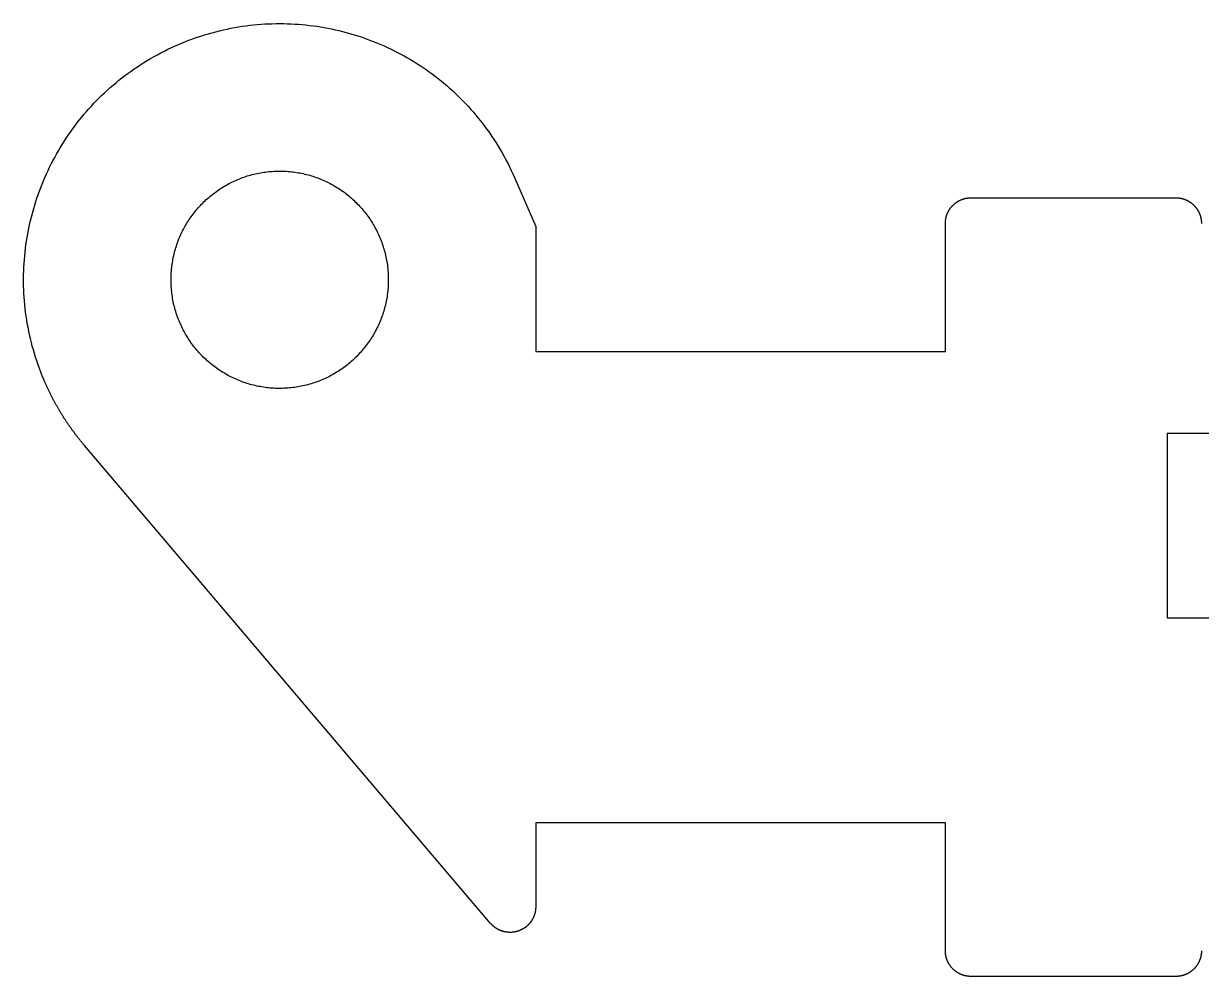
# Model space of a CAD drawing. Extents: x -66 to 66, y -41 to 41.
# Drawn here: x 1 to 24, y -20.95 to -2.35 of the extents above; entities that cross this region are included whole.
import ezdxf

# ---------------------------------------------------------------- set-up
doc = ezdxf.new("R2010")
doc.units = 0
doc.layers.add('LAYER_1', color=7, linetype='CONTINUOUS')

# ---------------------------------------------------------------- blocks, each defined once
blk = doc.blocks.new('BLOCK_87')
at = {"layer": 'LAYER_1', "color": 1}
blk.add_lwpolyline([(44.431, -10.349), (23.329, -10.349)], dxfattribs=at)
blk = doc.blocks.new('BLOCK_88')
at = {"layer": 'LAYER_1', "color": 1}
blk.add_lwpolyline([(23.329, -10.349), (23.329, -13.949)], dxfattribs=at)
blk = doc.blocks.new('BLOCK_89')
at = {"layer": 'LAYER_1', "color": 1}
blk.add_lwpolyline([(23.329, -13.949), (44.431, -13.949)], dxfattribs=at)
blk = doc.blocks.new('BLOCK_186')
at = {"layer": 'LAYER_1', "color": 7}
blk.add_polyline3d([(24, -20.4494, 0), (24, -20.4559, 0), (23.9998, -20.4624, 0), (23.9996, -20.4688, 0), (23.9993, -20.4753, 0), (23.999, -20.4817, 0), (23.9985, -20.4881, 0), (23.998, -20.4945, 0), (23.9974, -20.5009, 0), (23.9967, -20.5072, 0), (23.9959, -20.5135, 0), (23.9951, -20.5198, 0), (23.9941, -20.5261, 0), (23.9931, -20.5323, 0), (23.9921, -20.5386, 0), (23.9909, -20.5447, 0), (23.9897, -20.5509, 0), (23.9884, -20.557, 0), (23.987, -20.5631, 0), (23.9855, -20.5692, 0), (23.984, -20.5753, 0), (23.9824, -20.5813, 0), (23.9807, -20.5873, 0), (23.979, -20.5932, 0), (23.9772, -20.5992, 0), (23.9753, -20.6051, 0), (23.9733, -20.6109, 0), (23.9713, -20.6167, 0), (23.9692, -20.6225, 0), (23.967, -20.6283, 0), (23.9648, -20.634, 0), (23.9625, -20.6397, 0), (23.9601, -20.6454, 0), (23.9577, -20.651, 0), (23.9552, -20.6566, 0), (23.9526, -20.6622, 0), (23.9499, -20.6677, 0), (23.9472, -20.6732, 0), (23.9445, -20.6786, 0), (23.9416, -20.684, 0), (23.9387, -20.6894, 0), (23.9358, -20.6947, 0), (23.9328, -20.7, 0), (23.9297, -20.7052, 0), (23.9265, -20.7104, 0), (23.9233, -20.7156, 0), (23.92, -20.7207, 0), (23.9167, -20.7258, 0), (23.9133, -20.7308, 0), (23.9099, -20.7358, 0), (23.9064, -20.7407, 0), (23.9028, -20.7456, 0), (23.8992, -20.7505, 0), (23.8955, -20.7553, 0), (23.8918, -20.7601, 0), (23.888, -20.7648, 0), (23.8841, -20.7694, 0), (23.8802, -20.7741, 0), (23.8763, -20.7786, 0), (23.8723, -20.7832, 0), (23.8682, -20.7876, 0), (23.8641, -20.7921, 0), (23.8599, -20.7964, 0), (23.8557, -20.8008, 0), (23.8514, -20.805, 0), (23.8471, -20.8093, 0), (23.8427, -20.8134, 0), (23.8383, -20.8176, 0), (23.8338, -20.8216, 0), (23.8293, -20.8256, 0), (23.8247, -20.8296, 0), (23.8201, -20.8335, 0), (23.8154, -20.8373, 0), (23.8107, -20.8411, 0), (23.8059, -20.8449, 0), (23.8011, -20.8486, 0), (23.7963, -20.8522, 0), (23.7914, -20.8557, 0), (23.7864, -20.8592, 0), (23.7814, -20.8627, 0), (23.7764, -20.8661, 0), (23.7713, -20.8694, 0), (23.7662, -20.8727, 0), (23.7611, -20.8759, 0), (23.7559, -20.879, 0), (23.7506, -20.8821, 0), (23.7453, -20.8851, 0), (23.74, -20.8881, 0), (23.7346, -20.891, 0), (23.7292, -20.8938, 0), (23.7238, -20.8966, 0), (23.7183, -20.8993, 0), (23.7128, -20.902, 0), (23.7072, -20.9045, 0), (23.7017, -20.907, 0), (23.696, -20.9095, 0), (23.6904, -20.9118, 0), (23.6847, -20.9142, 0), (23.6789, -20.9164, 0), (23.6732, -20.9186, 0), (23.6674, -20.9207, 0), (23.6616, -20.9227, 0), (23.6557, -20.9247, 0), (23.6498, -20.9265, 0), (23.6439, -20.9284, 0), (23.6379, -20.9301, 0), (23.6319, -20.9318, 0), (23.6259, -20.9334, 0), (23.6199, -20.9349, 0), (23.6138, -20.9364, 0), (23.6077, -20.9377, 0), (23.6015, -20.939, 0), (23.5954, -20.9403, 0), (23.5892, -20.9414, 0), (23.583, -20.9425, 0), (23.5767, -20.9435, 0), (23.5705, -20.9444, 0), (23.5642, -20.9453, 0), (23.5579, -20.9461, 0), (23.5515, -20.9467, 0), (23.5452, -20.9474, 0), (23.5388, -20.9479, 0), (23.5324, -20.9483, 0), (23.5259, -20.9487, 0), (23.5195, -20.949, 0), (23.513, -20.9492, 0), (23.5065, -20.9493, 0), (23.5, -20.9494, 0)], dxfattribs=at)
blk = doc.blocks.new('BLOCK_187')
at = {"layer": 'LAYER_1', "color": 7}
blk.add_lwpolyline([(23.5, -20.949), (19.5, -20.949)], dxfattribs=at)
blk = doc.blocks.new('BLOCK_188')
at = {"layer": 'LAYER_1', "color": 7}
blk.add_polyline3d([(19.5, -20.9494, 0), (19.4935, -20.9493, 0), (19.487, -20.9492, 0), (19.4805, -20.949, 0), (19.4741, -20.9487, 0), (19.4676, -20.9483, 0), (19.4612, -20.9479, 0), (19.4548, -20.9474, 0), (19.4485, -20.9467, 0), (19.4421, -20.9461, 0), (19.4358, -20.9453, 0), (19.4295, -20.9444, 0), (19.4233, -20.9435, 0), (19.417, -20.9425, 0), (19.4108, -20.9414, 0), (19.4046, -20.9403, 0), (19.3985, -20.939, 0), (19.3923, -20.9377, 0), (19.3862, -20.9364, 0), (19.3801, -20.9349, 0), (19.3741, -20.9334, 0), (19.3681, -20.9318, 0), (19.3621, -20.9301, 0), (19.3561, -20.9284, 0), (19.3502, -20.9265, 0), (19.3443, -20.9247, 0), (19.3384, -20.9227, 0), (19.3326, -20.9207, 0), (19.3268, -20.9186, 0), (19.3211, -20.9164, 0), (19.3153, -20.9142, 0), (19.3096, -20.9118, 0), (19.304, -20.9095, 0), (19.2983, -20.907, 0), (19.2928, -20.9045, 0), (19.2872, -20.902, 0), (19.2817, -20.8993, 0), (19.2762, -20.8966, 0), (19.2708, -20.8938, 0), (19.2654, -20.891, 0), (19.26, -20.8881, 0), (19.2547, -20.8851, 0), (19.2494, -20.8821, 0), (19.2442, -20.879, 0), (19.2389, -20.8759, 0), (19.2338, -20.8727, 0), (19.2287, -20.8694, 0), (19.2236, -20.8661, 0), (19.2186, -20.8627, 0), (19.2136, -20.8592, 0), (19.2086, -20.8557, 0), (19.2037, -20.8522, 0), (19.1989, -20.8486, 0), (19.1941, -20.8449, 0), (19.1893, -20.8411, 0), (19.1846, -20.8373, 0), (19.1799, -20.8335, 0), (19.1753, -20.8296, 0), (19.1707, -20.8256, 0), (19.1662, -20.8216, 0), (19.1617, -20.8176, 0), (19.1573, -20.8134, 0), (19.1529, -20.8093, 0), (19.1486, -20.805, 0), (19.1443, -20.8008, 0), (19.1401, -20.7964, 0), (19.1359, -20.7921, 0), (19.1318, -20.7876, 0), (19.1277, -20.7832, 0), (19.1237, -20.7786, 0), (19.1198, -20.7741, 0), (19.1159, -20.7694, 0), (19.112, -20.7648, 0), (19.1082, -20.7601, 0), (19.1045, -20.7553, 0), (19.1008, -20.7505, 0), (19.0972, -20.7456, 0), (19.0936, -20.7407, 0), (19.0901, -20.7358, 0), (19.0867, -20.7308, 0), (19.0833, -20.7258, 0), (19.08, -20.7207, 0), (19.0767, -20.7156, 0), (19.0735, -20.7104, 0), (19.0703, -20.7052, 0), (19.0672, -20.7, 0), (19.0642, -20.6947, 0), (19.0613, -20.6894, 0), (19.0584, -20.684, 0), (19.0555, -20.6786, 0), (19.0528, -20.6732, 0), (19.0501, -20.6677, 0), (19.0474, -20.6622, 0), (19.0448, -20.6566, 0), (19.0423, -20.651, 0), (19.0399, -20.6454, 0), (19.0375, -20.6397, 0), (19.0352, -20.634, 0), (19.033, -20.6283, 0), (19.0308, -20.6225, 0), (19.0287, -20.6167, 0), (19.0267, -20.6109, 0), (19.0247, -20.6051, 0), (19.0228, -20.5992, 0), (19.021, -20.5932, 0), (19.0193, -20.5873, 0), (19.0176, -20.5813, 0), (19.016, -20.5753, 0), (19.0145, -20.5692, 0), (19.013, -20.5631, 0), (19.0116, -20.557, 0), (19.0103, -20.5509, 0), (19.0091, -20.5447, 0), (19.0079, -20.5386, 0), (19.0069, -20.5323, 0), (19.0059, -20.5261, 0), (19.0049, -20.5198, 0), (19.0041, -20.5135, 0), (19.0033, -20.5072, 0), (19.0026, -20.5009, 0), (19.002, -20.4945, 0), (19.0015, -20.4881, 0), (19.001, -20.4817, 0), (19.0007, -20.4753, 0), (19.0004, -20.4688, 0), (19.0002, -20.4624, 0), (19, -20.4559, 0), (19, -20.4494, 0)], dxfattribs=at)
blk = doc.blocks.new('BLOCK_189')
at = {"layer": 'LAYER_1', "color": 7}
blk.add_lwpolyline([(19, -20.449), (19, -17.949)], dxfattribs=at)
blk = doc.blocks.new('BLOCK_190')
at = {"layer": 'LAYER_1', "color": 7}
blk.add_lwpolyline([(19, -17.949), (11, -17.949)], dxfattribs=at)
blk = doc.blocks.new('BLOCK_191')
at = {"layer": 'LAYER_1', "color": 7}
blk.add_lwpolyline([(11, -17.949), (11, -19.589)], dxfattribs=at)
blk = doc.blocks.new('BLOCK_192')
at = {"layer": 'LAYER_1', "color": 7}
blk.add_polyline3d([(11, -19.5894, 0), (11, -19.5933, 0), (10.9999, -19.5973, 0), (10.9999, -19.6012, 0), (10.9998, -19.6051, 0), (10.9996, -19.609, 0), (10.9994, -19.613, 0), (10.9992, -19.6169, 0), (10.999, -19.6208, 0), (10.9988, -19.6247, 0), (10.9985, -19.6286, 0), (10.9981, -19.6325, 0), (10.9978, -19.6364, 0), (10.9974, -19.6403, 0), (10.997, -19.6442, 0), (10.9965, -19.6481, 0), (10.9961, -19.6519, 0), (10.9956, -19.6558, 0), (10.995, -19.6597, 0), (10.9945, -19.6635, 0), (10.9939, -19.6674, 0), (10.9933, -19.6712, 0), (10.9926, -19.675, 0), (10.9919, -19.6789, 0), (10.9912, -19.6827, 0), (10.9905, -19.6865, 0), (10.9897, -19.6903, 0), (10.9889, -19.6941, 0), (10.9881, -19.6979, 0), (10.9872, -19.7017, 0), (10.9863, -19.7054, 0), (10.9854, -19.7092, 0), (10.9845, -19.7129, 0), (10.9835, -19.7167, 0), (10.9825, -19.7204, 0), (10.9815, -19.7242, 0), (10.9804, -19.7279, 0), (10.9794, -19.7316, 0), (10.9782, -19.7353, 0), (10.9771, -19.739, 0), (10.9759, -19.7427, 0), (10.9747, -19.7463, 0), (10.9735, -19.75, 0), (10.9722, -19.7536, 0), (10.971, -19.7573, 0), (10.9697, -19.7609, 0), (10.9683, -19.7645, 0), (10.967, -19.7681, 0), (10.9656, -19.7717, 0), (10.9641, -19.7753, 0), (10.9627, -19.7789, 0), (10.9612, -19.7824, 0), (10.9597, -19.786, 0), (10.9582, -19.7895, 0), (10.9566, -19.7931, 0), (10.955, -19.7966, 0), (10.9534, -19.8001, 0), (10.9518, -19.8036, 0), (10.9501, -19.807, 0), (10.9484, -19.8105, 0), (10.9467, -19.814, 0), (10.945, -19.8174, 0), (10.9432, -19.8208, 0), (10.9414, -19.8242, 0), (10.9396, -19.8276, 0), (10.9377, -19.831, 0), (10.9359, -19.8344, 0), (10.9339, -19.8377, 0), (10.932, -19.8411, 0), (10.9301, -19.8444, 0), (10.9281, -19.8477, 0), (10.9261, -19.851, 0), (10.924, -19.8543, 0), (10.922, -19.8576, 0), (10.9199, -19.8608, 0), (10.9178, -19.8641, 0), (10.9156, -19.8673, 0), (10.9135, -19.8705, 0), (10.9113, -19.8737, 0), (10.9091, -19.8769, 0), (10.9069, -19.88, 0), (10.9046, -19.8832, 0), (10.9023, -19.8863, 0), (10.9, -19.8894, 0), (10.8977, -19.8925, 0), (10.8953, -19.8956, 0), (10.8929, -19.8986, 0), (10.8905, -19.9017, 0), (10.8881, -19.9047, 0), (10.8856, -19.9077, 0), (10.8831, -19.9107, 0), (10.8806, -19.9136, 0), (10.8781, -19.9166, 0), (10.8755, -19.9195, 0), (10.8729, -19.9224, 0), (10.8703, -19.9253, 0), (10.8677, -19.9282, 0), (10.865, -19.9311, 0), (10.8623, -19.9339, 0), (10.8596, -19.9367, 0), (10.8569, -19.9395, 0), (10.8542, -19.9423, 0), (10.8514, -19.9451, 0), (10.8486, -19.9478, 0), (10.8458, -19.9505, 0), (10.8429, -19.9532, 0), (10.8401, -19.9559, 0), (10.8372, -19.9586, 0), (10.8343, -19.9612, 0), (10.8313, -19.9638, 0), (10.8284, -19.9664, 0), (10.8254, -19.969, 0), (10.821, -19.9727, 0), (10.8153, -19.9774, 0), (10.8096, -19.982, 0), (10.8038, -19.9865, 0), (10.7979, -19.991, 0), (10.792, -19.9953, 0), (10.7861, -19.9995, 0), (10.7801, -20.0036, 0), (10.774, -20.0076, 0), (10.768, -20.0116, 0), (10.7618, -20.0154, 0), (10.7557, -20.0191, 0), (10.7495, -20.0228, 0), (10.7433, -20.0263, 0), (10.737, -20.0298, 0), (10.7307, -20.0331, 0), (10.7243, -20.0363, 0), (10.718, -20.0395, 0), (10.7116, -20.0425, 0), (10.7051, -20.0455, 0), (10.6987, -20.0483, 0), (10.6922, -20.0511, 0), (10.6856, -20.0538, 0), (10.6791, -20.0563, 0), (10.6725, -20.0588, 0), (10.6659, -20.0612, 0), (10.6593, -20.0635, 0), (10.6526, -20.0656, 0), (10.646, -20.0677, 0), (10.6393, -20.0697, 0), (10.6326, -20.0716, 0), (10.6258, -20.0734, 0), (10.6191, -20.0751, 0), (10.6123, -20.0767, 0), (10.6055, -20.0782, 0), (10.5987, -20.0796, 0), (10.5919, -20.0809, 0), (10.5851, -20.0821, 0), (10.5783, -20.0833, 0), (10.5714, -20.0843, 0), (10.5646, -20.0852, 0), (10.5577, -20.0861, 0), (10.5509, -20.0868, 0), (10.544, -20.0875, 0), (10.5371, -20.088, 0), (10.5302, -20.0885, 0), (10.5233, -20.0888, 0), (10.5164, -20.0891, 0), (10.5095, -20.0893, 0), (10.5027, -20.0894, 0), (10.4958, -20.0894, 0), (10.4889, -20.0892, 0), (10.482, -20.089, 0), (10.4751, -20.0887, 0), (10.4682, -20.0884, 0), (10.4614, -20.0879, 0), (10.4545, -20.0873, 0), (10.4477, -20.0866, 0), (10.4408, -20.0859, 0), (10.434, -20.085, 0), (10.4272, -20.084, 0), (10.4203, -20.083, 0), (10.4136, -20.0818, 0), (10.4068, -20.0806, 0), (10.4, -20.0793, 0), (10.3933, -20.0779, 0), (10.3865, -20.0764, 0), (10.3798, -20.0747, 0), (10.3731, -20.073, 0), (10.3665, -20.0713, 0), (10.3598, -20.0694, 0), (10.3532, -20.0674, 0), (10.3466, -20.0653, 0), (10.34, -20.0632, 0), (10.3335, -20.0609, 0), (10.3269, -20.0586, 0), (10.3204, -20.0561, 0), (10.314, -20.0536, 0), (10.3075, -20.051, 0), (10.3011, -20.0482, 0), (10.2948, -20.0454, 0), (10.2884, -20.0425, 0), (10.2821, -20.0395, 0), (10.2759, -20.0365, 0), (10.2696, -20.0333, 0), (10.2634, -20.03, 0), (10.2573, -20.0267, 0), (10.2512, -20.0232, 0), (10.2451, -20.0197, 0), (10.2391, -20.016, 0), (10.2331, -20.0123, 0), (10.2271, -20.0085, 0), (10.2212, -20.0046, 0), (10.2154, -20.0006, 0), (10.2096, -19.9965, 0), (10.2038, -19.9923, 0), (10.1981, -19.9881, 0), (10.1924, -19.9837, 0), (10.1868, -19.9793, 0), (10.1813, -19.9747, 0), (10.1758, -19.9701, 0), (10.1703, -19.9654, 0), (10.1649, -19.9606, 0), (10.1596, -19.9557, 0), (10.1543, -19.9507, 0), (10.1491, -19.9456, 0), (10.1439, -19.9404, 0), (10.1388, -19.9352, 0), (10.1338, -19.9298, 0), (10.1288, -19.9244, 0), (10.1239, -19.9189, 0), (10.1191, -19.9132, 0)], dxfattribs=at)
blk = doc.blocks.new('BLOCK_193')
at = {"layer": 'LAYER_1', "color": 7}
blk.add_lwpolyline([(10.119, -19.913), (2.191, -10.588)], dxfattribs=at)
blk = doc.blocks.new('BLOCK_194')
at = {"layer": 'LAYER_1', "color": 7}
blk.add_polyline3d([(2.1907, -10.5881, 0), (2.18173, -10.5775, 0), (2.17279, -10.5669, 0), (2.16389, -10.5563, 0), (2.15501, -10.5456, 0), (2.14616, -10.5349, 0), (2.13734, -10.5242, 0), (2.12856, -10.5135, 0), (2.1198, -10.5028, 0), (2.11107, -10.492, 0), (2.10238, -10.4812, 0), (2.09371, -10.4704, 0), (2.08508, -10.4596, 0), (2.07648, -10.4487, 0), (2.0679, -10.4378, 0), (2.05936, -10.4269, 0), (2.05085, -10.416, 0), (2.04237, -10.405, 0), (2.03392, -10.3941, 0), (2.02551, -10.3831, 0), (2.01712, -10.3721, 0), (2.00876, -10.361, 0), (2.00044, -10.35, 0), (1.99215, -10.3389, 0), (1.98388, -10.3278, 0), (1.97565, -10.3166, 0), (1.96745, -10.3055, 0), (1.95928, -10.2943, 0), (1.95115, -10.2831, 0), (1.94304, -10.2719, 0), (1.93497, -10.2606, 0), (1.92693, -10.2494, 0), (1.91891, -10.2381, 0), (1.91093, -10.2268, 0), (1.90299, -10.2155, 0), (1.89507, -10.2041, 0), (1.88719, -10.1927, 0), (1.87933, -10.1813, 0), (1.87151, -10.1699, 0), (1.86372, -10.1585, 0), (1.85597, -10.147, 0), (1.84824, -10.1356, 0), (1.84055, -10.1241, 0), (1.83289, -10.1125, 0), (1.82526, -10.101, 0), (1.81766, -10.0894, 0), (1.8101, -10.0779, 0), (1.80256, -10.0663, 0), (1.79506, -10.0546, 0), (1.78759, -10.043, 0), (1.78016, -10.0313, 0), (1.77275, -10.0196, 0), (1.76538, -10.0079, 0), (1.75804, -9.99621, 0), (1.75074, -9.98447, 0), (1.74346, -9.9727, 0), (1.73622, -9.96092, 0), (1.72901, -9.94911, 0), (1.72184, -9.93728, 0), (1.71469, -9.92544, 0), (1.70758, -9.91357, 0), (1.70051, -9.90169, 0), (1.69346, -9.88978, 0), (1.68645, -9.87786, 0), (1.67947, -9.86591, 0), (1.67252, -9.85395, 0), (1.66561, -9.84196, 0), (1.65873, -9.82996, 0), (1.65188, -9.81794, 0), (1.64507, -9.8059, 0), (1.63828, -9.79384, 0), (1.63154, -9.78176, 0), (1.62482, -9.76966, 0), (1.61814, -9.75754, 0), (1.61149, -9.7454, 0), (1.60488, -9.73325, 0), (1.5983, -9.72107, 0), (1.59175, -9.70888, 0), (1.58523, -9.69667, 0), (1.57875, -9.68444, 0), (1.57231, -9.67219, 0), (1.56589, -9.65992, 0), (1.55951, -9.64764, 0), (1.55316, -9.63533, 0), (1.54685, -9.62301, 0), (1.54057, -9.61067, 0), (1.53433, -9.59831, 0), (1.52812, -9.58594, 0), (1.52194, -9.57354, 0), (1.5158, -9.56113, 0), (1.50969, -9.5487, 0), (1.50361, -9.53625, 0), (1.49757, -9.52379, 0), (1.49156, -9.51131, 0), (1.48559, -9.49881, 0), (1.47965, -9.48629, 0), (1.47375, -9.47375, 0), (1.46788, -9.4612, 0), (1.46204, -9.44863, 0), (1.45624, -9.43604, 0), (1.45047, -9.42344, 0), (1.44474, -9.41082, 0), (1.43904, -9.39818, 0), (1.43337, -9.38552, 0), (1.42775, -9.37285, 0), (1.42215, -9.36016, 0), (1.41659, -9.34746, 0), (1.3943, -9.29554, 0), (1.36463, -9.22384, 0), (1.33615, -9.15195, 0), (1.30886, -9.07987, 0), (1.28276, -9.0076, 0), (1.25783, -8.93518, 0), (1.23408, -8.86259, 0), (1.21149, -8.78987, 0), (1.19008, -8.717, 0), (1.16982, -8.64402, 0), (1.15073, -8.57093, 0), (1.13278, -8.49774, 0), (1.11599, -8.42446, 0), (1.10034, -8.3511, 0), (1.08582, -8.27768, 0), (1.07244, -8.20421, 0), (1.0602, -8.13069, 0), (1.04908, -8.05714, 0), (1.03908, -7.98357, 0), (1.03019, -7.90999, 0), (1.02242, -7.83641, 0), (1.01576, -7.76285, 0), (1.0102, -7.68931, 0), (1.00575, -7.61581, 0), (1.00238, -7.54236, 0), (1.00011, -7.46896, 0), (0.99892, -7.39563, 0), (0.99882, -7.32239, 0), (0.99979, -7.24924, 0), (1.00184, -7.17619, 0), (1.00495, -7.10325, 0), (1.00913, -7.03045, 0), (1.01436, -6.95778, 0), (1.02066, -6.88526, 0), (1.028, -6.81289, 0), (1.03639, -6.7407, 0), (1.04582, -6.6687, 0), (1.05629, -6.59688, 0), (1.06779, -6.52528, 0), (1.08031, -6.45388, 0), (1.09387, -6.38272, 0), (1.10844, -6.31179, 0), (1.12403, -6.24112, 0), (1.14063, -6.1707, 0), (1.15823, -6.10056, 0), (1.17684, -6.03071, 0), (1.19644, -5.96114, 0), (1.21704, -5.89189, 0), (1.23862, -5.82295, 0), (1.26119, -5.75434, 0), (1.28474, -5.68607, 0), (1.30927, -5.61816, 0), (1.33476, -5.5506, 0), (1.36122, -5.48342, 0), (1.38864, -5.41663, 0), (1.41702, -5.35023, 0), (1.44636, -5.28424, 0), (1.47664, -5.21867, 0), (1.50787, -5.15353, 0), (1.54003, -5.08883, 0), (1.57313, -5.02459, 0), (1.60716, -4.9608, 0), (1.64212, -4.8975, 0), (1.678, -4.83468, 0), (1.7148, -4.77236, 0), (1.75251, -4.71055, 0), (1.79113, -4.64926, 0), (1.83065, -4.5885, 0), (1.87108, -4.52828, 0), (1.91239, -4.46862, 0), (1.9546, -4.40952, 0), (1.9977, -4.351, 0), (2.04168, -4.29307, 0), (2.08653, -4.23574, 0), (2.13226, -4.17902, 0), (2.17886, -4.12292, 0), (2.22632, -4.06745, 0), (2.27464, -4.01263, 0), (2.32381, -3.95847, 0), (2.37384, -3.90497, 0), (2.42471, -3.85215, 0), (2.47643, -3.80002, 0), (2.52898, -3.74859, 0), (2.58237, -3.69787, 0), (2.63659, -3.64787, 0), (2.69162, -3.59861, 0), (2.74748, -3.5501, 0), (2.80416, -3.50234, 0), (2.86164, -3.45536, 0), (2.91994, -3.40915, 0), (2.97903, -3.36373, 0), (3.03892, -3.31911, 0), (3.09961, -3.27531, 0), (3.16108, -3.23233, 0), (3.22334, -3.19019, 0), (3.28638, -3.1489, 0), (3.35019, -3.10846, 0), (3.41478, -3.0689, 0), (3.48013, -3.03021, 0), (3.54624, -2.99242, 0), (3.61311, -2.95553, 0), (3.68074, -2.91956, 0), (3.74911, -2.88451, 0), (3.81823, -2.8504, 0), (3.88809, -2.81724, 0), (3.95868, -2.78504, 0), (4.02998, -2.75382, 0), (4.1016, -2.72375, 0), (4.17343, -2.69488, 0), (4.24545, -2.66719, 0), (4.31766, -2.64069, 0), (4.39003, -2.61537, 0), (4.46256, -2.59123, 0), (4.53524, -2.56826, 0), (4.60806, -2.54645, 0), (4.681, -2.52581, 0), (4.75406, -2.50633, 0), (4.82722, -2.488, 0), (4.90047, -2.47082, 0), (4.9738, -2.45479, 0), (5.0472, -2.4399, 0), (5.12066, -2.42614, 0), (5.19417, -2.41352, 0), (5.26771, -2.40202, 0), (5.34127, -2.39165, 0), (5.41485, -2.3824, 0), (5.48843, -2.37426, 0), (5.562, -2.36723, 0), (5.63554, -2.3613, 0), (5.70906, -2.35648, 0), (5.78253, -2.35275, 0), (5.85595, -2.35011, 0), (5.9293, -2.34856, 0), (6.00257, -2.3481, 0), (6.07576, -2.34871, 0), (6.14884, -2.3504, 0), (6.22181, -2.35316, 0), (6.29466, -2.35698, 0), (6.36738, -2.36187, 0), (6.43995, -2.36781, 0), (6.51237, -2.3748, 0), (6.58462, -2.38284, 0), (6.65669, -2.39192, 0), (6.72857, -2.40205, 0), (6.80024, -2.4132, 0), (6.87171, -2.42539, 0), (6.94295, -2.4386, 0), (7.01396, -2.45284, 0), (7.08472, -2.46809, 0), (7.15522, -2.48435, 0), (7.22545, -2.50162, 0), (7.29541, -2.51989, 0), (7.36507, -2.53916, 0), (7.43443, -2.55943, 0), (7.50347, -2.58068, 0), (7.57219, -2.60293, 0), (7.64057, -2.62615, 0), (7.70861, -2.65035, 0), (7.77629, -2.67552, 0), (7.84359, -2.70166, 0), (7.91052, -2.72876, 0), (7.97705, -2.75682, 0), (8.04317, -2.78584, 0), (8.10889, -2.81581, 0), (8.17417, -2.84672, 0), (8.23902, -2.87857, 0), (8.30342, -2.91136, 0), (8.36735, -2.94508, 0), (8.43082, -2.97973, 0), (8.4938, -3.01531, 0), (8.55629, -3.0518, 0), (8.61827, -3.0892, 0), (8.67974, -3.12752, 0), (8.74068, -3.16674, 0), (8.80107, -3.20687, 0), (8.86092, -3.24789, 0), (8.92021, -3.2898, 0), (8.97892, -3.3326, 0), (9.03705, -3.37628, 0), (9.09458, -3.42085, 0), (9.15151, -3.46628, 0), (9.20782, -3.51259, 0), (9.2635, -3.55977, 0), (9.31853, -3.6078, 0), (9.37292, -3.65669, 0), (9.42664, -3.70644, 0), (9.47969, -3.75703, 0), (9.53205, -3.80846, 0), (9.58371, -3.86074, 0), (9.63467, -3.91385, 0), (9.68491, -3.96779, 0), (9.73441, -4.02255, 0), (9.78318, -4.07814, 0), (9.83119, -4.13454, 0), (9.87843, -4.19176, 0), (9.9249, -4.24978, 0), (9.97059, -4.30861, 0), (10.0155, -4.36824, 0), (10.0595, -4.42866, 0), (10.1028, -4.48987, 0), (10.1452, -4.55187, 0), (10.1868, -4.61465, 0), (10.2275, -4.6782, 0), (10.2674, -4.74253, 0), (10.3064, -4.80763, 0), (10.3444, -4.87349, 0), (10.3816, -4.9401, 0), (10.4179, -5.00748, 0), (10.4533, -5.0756, 0), (10.4877, -5.14447, 0), (10.5212, -5.21409, 0), (10.5537, -5.28443, 0), (10.5853, -5.35552, 0)], dxfattribs=at)
blk = doc.blocks.new('BLOCK_195')
at = {"layer": 'LAYER_1', "color": 7}
blk.add_lwpolyline([(10.585, -5.356), (11, -6.309)], dxfattribs=at)
blk = doc.blocks.new('BLOCK_196')
at = {"layer": 'LAYER_1', "color": 7}
blk.add_lwpolyline([(11, -6.309), (11, -8.749)], dxfattribs=at)
blk = doc.blocks.new('BLOCK_197')
at = {"layer": 'LAYER_1', "color": 7}
blk.add_lwpolyline([(11, -8.749), (19, -8.749)], dxfattribs=at)
blk = doc.blocks.new('BLOCK_198')
at = {"layer": 'LAYER_1', "color": 7}
blk.add_lwpolyline([(19, -8.749), (19, -6.249)], dxfattribs=at)
blk = doc.blocks.new('BLOCK_199')
at = {"layer": 'LAYER_1', "color": 7}
blk.add_polyline3d([(19, -6.24937, 0), (19, -6.24285, 0), (19.0002, -6.23636, 0), (19.0004, -6.22989, 0), (19.0007, -6.22343, 0), (19.001, -6.217, 0), (19.0015, -6.2106, 0), (19.002, -6.20421, 0), (19.0026, -6.19785, 0), (19.0033, -6.19151, 0), (19.0041, -6.18519, 0), (19.0049, -6.1789, 0), (19.0059, -6.17263, 0), (19.0069, -6.16639, 0), (19.0079, -6.16018, 0), (19.0091, -6.15399, 0), (19.0103, -6.14783, 0), (19.0116, -6.1417, 0), (19.013, -6.13559, 0), (19.0145, -6.12951, 0), (19.016, -6.12346, 0), (19.0176, -6.11745, 0), (19.0193, -6.11146, 0), (19.021, -6.1055, 0), (19.0228, -6.09957, 0), (19.0247, -6.09368, 0), (19.0267, -6.08781, 0), (19.0287, -6.08198, 0), (19.0308, -6.07618, 0), (19.033, -6.07042, 0), (19.0352, -6.06469, 0), (19.0375, -6.05899, 0), (19.0399, -6.05333, 0), (19.0423, -6.04771, 0), (19.0448, -6.04212, 0), (19.0474, -6.03656, 0), (19.0501, -6.03105, 0), (19.0528, -6.02557, 0), (19.0555, -6.02013, 0), (19.0584, -6.01473, 0), (19.0613, -6.00936, 0), (19.0642, -6.00404, 0), (19.0672, -5.99876, 0), (19.0703, -5.99352, 0), (19.0735, -5.98831, 0), (19.0767, -5.98315, 0), (19.08, -5.97804, 0), (19.0833, -5.97296, 0), (19.0867, -5.96793, 0), (19.0901, -5.96294, 0), (19.0936, -5.958, 0), (19.0972, -5.9531, 0), (19.1008, -5.94824, 0), (19.1045, -5.94343, 0), (19.1082, -5.93867, 0), (19.112, -5.93395, 0), (19.1159, -5.92928, 0), (19.1198, -5.92466, 0), (19.1237, -5.92009, 0), (19.1277, -5.91556, 0), (19.1318, -5.91108, 0), (19.1359, -5.90666, 0), (19.1401, -5.90228, 0), (19.1443, -5.89796, 0), (19.1486, -5.89368, 0), (19.1529, -5.88946, 0), (19.1573, -5.88529, 0), (19.1617, -5.88117, 0), (19.1662, -5.8771, 0), (19.1707, -5.87309, 0), (19.1753, -5.86913, 0), (19.1799, -5.86523, 0), (19.1846, -5.86138, 0), (19.1893, -5.85759, 0), (19.1941, -5.85386, 0), (19.1989, -5.85018, 0), (19.2037, -5.84655, 0), (19.2086, -5.84299, 0), (19.2136, -5.83948, 0), (19.2186, -5.83604, 0), (19.2236, -5.83265, 0), (19.2287, -5.82932, 0), (19.2338, -5.82605, 0), (19.2389, -5.82284, 0), (19.2442, -5.81969, 0), (19.2494, -5.81661, 0), (19.2547, -5.81359, 0), (19.26, -5.81063, 0), (19.2654, -5.80773, 0), (19.2708, -5.80489, 0), (19.2762, -5.80212, 0), (19.2817, -5.79942, 0), (19.2872, -5.79678, 0), (19.2928, -5.79421, 0), (19.2983, -5.7917, 0), (19.304, -5.78926, 0), (19.3096, -5.78688, 0), (19.3153, -5.78458, 0), (19.3211, -5.78234, 0), (19.3268, -5.78017, 0), (19.3326, -5.77807, 0), (19.3384, -5.77604, 0), (19.3443, -5.77408, 0), (19.3502, -5.77219, 0), (19.3561, -5.77037, 0), (19.3621, -5.76863, 0), (19.3681, -5.76695, 0), (19.3741, -5.76535, 0), (19.3801, -5.76382, 0), (19.3862, -5.76237, 0), (19.3923, -5.76099, 0), (19.3985, -5.75968, 0), (19.4046, -5.75845, 0), (19.4108, -5.7573, 0), (19.417, -5.75622, 0), (19.4233, -5.75522, 0), (19.4295, -5.75429, 0), (19.4358, -5.75345, 0), (19.4421, -5.75268, 0), (19.4485, -5.75199, 0), (19.4548, -5.75138, 0), (19.4612, -5.75085, 0), (19.4676, -5.7504, 0), (19.4741, -5.75003, 0), (19.4805, -5.74974, 0), (19.487, -5.74953, 0), (19.4935, -5.74941, 0), (19.5, -5.74937, 0)], dxfattribs=at)
blk = doc.blocks.new('BLOCK_200')
at = {"layer": 'LAYER_1', "color": 7}
blk.add_lwpolyline([(19.5, -5.749), (23.5, -5.749)], dxfattribs=at)
blk = doc.blocks.new('BLOCK_201')
at = {"layer": 'LAYER_1', "color": 7}
blk.add_polyline3d([(23.5, -5.74937, 0), (23.5065, -5.74941, 0), (23.513, -5.74953, 0), (23.5195, -5.74974, 0), (23.5259, -5.75003, 0), (23.5324, -5.7504, 0), (23.5388, -5.75085, 0), (23.5452, -5.75138, 0), (23.5515, -5.75199, 0), (23.5579, -5.75268, 0), (23.5642, -5.75345, 0), (23.5705, -5.75429, 0), (23.5767, -5.75522, 0), (23.583, -5.75622, 0), (23.5892, -5.7573, 0), (23.5954, -5.75845, 0), (23.6015, -5.75968, 0), (23.6077, -5.76099, 0), (23.6138, -5.76237, 0), (23.6199, -5.76382, 0), (23.6259, -5.76535, 0), (23.6319, -5.76695, 0), (23.6379, -5.76863, 0), (23.6439, -5.77037, 0), (23.6498, -5.77219, 0), (23.6557, -5.77408, 0), (23.6616, -5.77604, 0), (23.6674, -5.77807, 0), (23.6732, -5.78017, 0), (23.6789, -5.78234, 0), (23.6847, -5.78458, 0), (23.6904, -5.78688, 0), (23.696, -5.78926, 0), (23.7017, -5.7917, 0), (23.7072, -5.79421, 0), (23.7128, -5.79678, 0), (23.7183, -5.79942, 0), (23.7238, -5.80212, 0), (23.7292, -5.80489, 0), (23.7346, -5.80773, 0), (23.74, -5.81063, 0), (23.7453, -5.81359, 0), (23.7506, -5.81661, 0), (23.7559, -5.81969, 0), (23.7611, -5.82284, 0), (23.7662, -5.82605, 0), (23.7713, -5.82932, 0), (23.7764, -5.83265, 0), (23.7814, -5.83604, 0), (23.7864, -5.83948, 0), (23.7914, -5.84299, 0), (23.7963, -5.84655, 0), (23.8011, -5.85018, 0), (23.8059, -5.85386, 0), (23.8107, -5.85759, 0), (23.8154, -5.86138, 0), (23.8201, -5.86523, 0), (23.8247, -5.86913, 0), (23.8293, -5.87309, 0), (23.8338, -5.8771, 0), (23.8383, -5.88117, 0), (23.8427, -5.88529, 0), (23.8471, -5.88946, 0), (23.8514, -5.89368, 0), (23.8557, -5.89796, 0), (23.8599, -5.90228, 0), (23.8641, -5.90666, 0), (23.8682, -5.91108, 0), (23.8723, -5.91556, 0), (23.8763, -5.92009, 0), (23.8802, -5.92466, 0), (23.8841, -5.92928, 0), (23.888, -5.93395, 0), (23.8918, -5.93867, 0), (23.8955, -5.94343, 0), (23.8992, -5.94824, 0), (23.9028, -5.9531, 0), (23.9064, -5.958, 0), (23.9099, -5.96294, 0), (23.9133, -5.96793, 0), (23.9167, -5.97296, 0), (23.92, -5.97804, 0), (23.9233, -5.98315, 0), (23.9265, -5.98831, 0), (23.9297, -5.99352, 0), (23.9328, -5.99876, 0), (23.9358, -6.00404, 0), (23.9387, -6.00936, 0), (23.9416, -6.01473, 0), (23.9445, -6.02013, 0), (23.9472, -6.02557, 0), (23.9499, -6.03105, 0), (23.9526, -6.03656, 0), (23.9552, -6.04212, 0), (23.9577, -6.04771, 0), (23.9601, -6.05333, 0), (23.9625, -6.05899, 0), (23.9648, -6.06469, 0), (23.967, -6.07042, 0), (23.9692, -6.07618, 0), (23.9713, -6.08198, 0), (23.9733, -6.08781, 0), (23.9753, -6.09368, 0), (23.9772, -6.09957, 0), (23.979, -6.1055, 0), (23.9807, -6.11146, 0), (23.9824, -6.11745, 0), (23.984, -6.12346, 0), (23.9855, -6.12951, 0), (23.987, -6.13559, 0), (23.9884, -6.1417, 0), (23.9897, -6.14783, 0), (23.9909, -6.15399, 0), (23.9921, -6.16018, 0), (23.9931, -6.16639, 0), (23.9941, -6.17263, 0), (23.9951, -6.1789, 0), (23.9959, -6.18519, 0), (23.9967, -6.19151, 0), (23.9974, -6.19785, 0), (23.998, -6.20421, 0), (23.9985, -6.2106, 0), (23.999, -6.217, 0), (23.9993, -6.22343, 0), (23.9996, -6.22989, 0), (23.9998, -6.23636, 0), (24, -6.24285, 0), (24, -6.24937, 0)], dxfattribs=at)
blk = doc.blocks.new('BLOCK_320')
at = {"layer": 'LAYER_1', "color": 1}
blk.add_polyline3d([(3.87868, -7.34937, 0), (3.87895, -7.31504, 0), (3.87977, -7.28084, 0), (3.88112, -7.24679, 0), (3.883, -7.21287, 0), (3.88541, -7.17909, 0), (3.88835, -7.14546, 0), (3.89181, -7.11199, 0), (3.89579, -7.07867, 0), (3.90028, -7.04551, 0), (3.90528, -7.01251, 0), (3.91078, -6.97969, 0), (3.91678, -6.94703, 0), (3.92328, -6.91455, 0), (3.93028, -6.88226, 0), (3.93776, -6.85014, 0), (3.94572, -6.81822, 0), (3.95417, -6.78649, 0), (3.96309, -6.75496, 0), (3.97248, -6.72362, 0), (3.98234, -6.69249, 0), (3.99266, -6.66158, 0), (4.00345, -6.63087, 0), (4.01469, -6.60038, 0), (4.02638, -6.57012, 0), (4.03852, -6.54008, 0), (4.0511, -6.51027, 0), (4.06412, -6.48069, 0), (4.07758, -6.45135, 0), (4.09146, -6.42225, 0), (4.10578, -6.3934, 0), (4.12052, -6.3648, 0), (4.13567, -6.33645, 0), (4.15124, -6.30837, 0), (4.16722, -6.28054, 0), (4.18361, -6.25298, 0), (4.2004, -6.22569, 0), (4.21759, -6.19868, 0), (4.23517, -6.17194, 0), (4.25314, -6.14549, 0), (4.2715, -6.11933, 0), (4.29024, -6.09345, 0), (4.30936, -6.06787, 0), (4.32885, -6.04259, 0), (4.34871, -6.01762, 0), (4.36894, -5.99295, 0), (4.38953, -5.96859, 0), (4.41047, -5.94455, 0), (4.43177, -5.92083, 0), (4.45342, -5.89743, 0), (4.47541, -5.87436, 0), (4.49775, -5.85162, 0), (4.52042, -5.82922, 0), (4.54342, -5.80716, 0), (4.56676, -5.78544, 0), (4.59041, -5.76407, 0), (4.61439, -5.74305, 0), (4.63869, -5.72239, 0), (4.66329, -5.70209, 0), (4.68821, -5.68216, 0), (4.71343, -5.66259, 0), (4.73895, -5.6434, 0), (4.76476, -5.62458, 0), (4.79087, -5.60615, 0), (4.81726, -5.5881, 0), (4.84394, -5.57044, 0), (4.8709, -5.55317, 0), (4.89814, -5.5363, 0), (4.92564, -5.51983, 0), (4.95341, -5.50377, 0), (4.98145, -5.48812, 0), (5.00975, -5.47288, 0), (5.0383, -5.45806, 0), (5.0671, -5.44366, 0), (5.09615, -5.42969, 0), (5.12544, -5.41614, 0), (5.15497, -5.40303, 0), (5.18473, -5.39036, 0), (5.21473, -5.37814, 0), (5.24495, -5.36636, 0), (5.27539, -5.35503, 0), (5.30605, -5.34415, 0), (5.33693, -5.33373, 0), (5.36801, -5.32378, 0), (5.39931, -5.31429, 0), (5.4308, -5.30528, 0), (5.46249, -5.29674, 0), (5.49438, -5.28868, 0), (5.52645, -5.2811, 0), (5.55871, -5.27401, 0), (5.59116, -5.26741, 0), (5.62378, -5.26131, 0), (5.65657, -5.2557, 0), (5.68953, -5.2506, 0), (5.72266, -5.24601, 0), (5.75595, -5.24193, 0), (5.78939, -5.23837, 0), (5.82299, -5.23533, 0), (5.85673, -5.23281, 0), (5.89063, -5.23082, 0), (5.92466, -5.22936, 0), (5.95882, -5.22844, 0), (5.99312, -5.22806, 0), (6.02747, -5.22822, 0), (6.06169, -5.22893, 0), (6.09578, -5.23017, 0), (6.12973, -5.23195, 0), (6.16353, -5.23425, 0), (6.19719, -5.23709, 0), (6.2307, -5.24044, 0), (6.26405, -5.24432, 0), (6.29724, -5.24871, 0), (6.33027, -5.2536, 0), (6.36313, -5.259, 0), (6.39582, -5.26491, 0), (6.42833, -5.27131, 0), (6.46066, -5.2782, 0), (6.49281, -5.28559, 0), (6.52478, -5.29345, 0), (6.55655, -5.3018, 0), (6.58812, -5.31063, 0), (6.61949, -5.31993, 0), (6.65066, -5.3297, 0), (6.68162, -5.33993, 0), (6.71237, -5.35062, 0), (6.7429, -5.36177, 0), (6.77321, -5.37337, 0), (6.8033, -5.38542, 0), (6.83316, -5.39791, 0), (6.86278, -5.41085, 0), (6.89217, -5.42422, 0), (6.92131, -5.43802, 0), (6.95021, -5.45225, 0), (6.97886, -5.4669, 0), (7.00726, -5.48197, 0), (7.0354, -5.49746, 0), (7.06328, -5.51336, 0), (7.09089, -5.52967, 0), (7.11824, -5.54637, 0), (7.14531, -5.56348, 0), (7.1721, -5.58099, 0), (7.19861, -5.59888, 0), (7.22483, -5.61716, 0), (7.25076, -5.63583, 0), (7.2764, -5.65487, 0), (7.30174, -5.67429, 0), (7.32678, -5.69408, 0), (7.35151, -5.71423, 0), (7.37593, -5.73475, 0), (7.40003, -5.75562, 0), (7.42382, -5.77685, 0), (7.44728, -5.79843, 0), (7.47042, -5.82035, 0), (7.49322, -5.84262, 0), (7.51569, -5.86522, 0), (7.53782, -5.88816, 0), (7.55961, -5.91143, 0), (7.58105, -5.93502, 0), (7.60214, -5.95894, 0), (7.62287, -5.98317, 0), (7.64324, -6.00771, 0), (7.66325, -6.03257, 0), (7.68289, -6.05773, 0), (7.70216, -6.08318, 0), (7.72105, -6.10894, 0), (7.73956, -6.13499, 0), (7.75769, -6.16133, 0), (7.77543, -6.18795, 0), (7.79277, -6.21485, 0), (7.80972, -6.24203, 0), (7.82627, -6.26948, 0), (7.84242, -6.2972, 0), (7.85815, -6.32519, 0), (7.87347, -6.35343, 0), (7.88838, -6.38193, 0), (7.90286, -6.41068, 0), (7.91692, -6.43968, 0), (7.93055, -6.46892, 0), (7.94374, -6.49841, 0), (7.9565, -6.52812, 0), (7.96882, -6.55807, 0), (7.98069, -6.58825, 0), (7.99211, -6.61865, 0), (8.00308, -6.64927, 0), (8.01359, -6.6801, 0), (8.02363, -6.71115, 0), (8.03321, -6.7424, 0), (8.04232, -6.77385, 0), (8.05096, -6.8055, 0), (8.05912, -6.83735, 0), (8.06679, -6.86939, 0), (8.07398, -6.90161, 0), (8.08068, -6.93402, 0), (8.08688, -6.9666, 0), (8.09258, -6.99936, 0), (8.09778, -7.03229, 0), (8.10248, -7.06538, 0), (8.10666, -7.09864, 0), (8.11033, -7.13205, 0), (8.11347, -7.16562, 0), (8.1161, -7.19934, 0), (8.11819, -7.2332, 0), (8.11976, -7.2672, 0), (8.12079, -7.30135, 0), (8.12128, -7.33562, 0), (8.12122, -7.36998, 0), (8.12062, -7.40422, 0), (8.11949, -7.43834, 0), (8.11782, -7.47231, 0), (8.11561, -7.50615, 0), (8.11289, -7.53984, 0), (8.10963, -7.57337, 0), (8.10586, -7.60675, 0), (8.10158, -7.63998, 0), (8.09678, -7.67304, 0), (8.09148, -7.70593, 0), (8.08568, -7.73866, 0), (8.07938, -7.77121, 0), (8.07258, -7.80358, 0), (8.06529, -7.83576, 0), (8.05752, -7.86776, 0), (8.04927, -7.89957, 0), (8.04054, -7.93119, 0), (8.03133, -7.9626, 0), (8.02166, -7.99381, 0), (8.01152, -8.02481, 0), (8.00092, -8.0556, 0), (7.98986, -8.08618, 0), (7.97835, -8.11653, 0), (7.96639, -8.14667, 0), (7.95399, -8.17657, 0), (7.94114, -8.20624, 0), (7.92786, -8.23567, 0), (7.91414, -8.26487, 0), (7.9, -8.29382, 0), (7.88543, -8.32252, 0), (7.87044, -8.35097, 0), (7.85504, -8.37916, 0), (7.83922, -8.40709, 0), (7.82299, -8.43476, 0), (7.80636, -8.46216, 0), (7.78934, -8.48928, 0), (7.77191, -8.51613, 0), (7.75409, -8.54269, 0), (7.73589, -8.56897, 0), (7.7173, -8.59496, 0), (7.69833, -8.62066, 0), (7.67899, -8.64606, 0), (7.65928, -8.67116, 0), (7.6392, -8.69595, 0), (7.61875, -8.72043, 0), (7.59795, -8.7446, 0), (7.57679, -8.76845, 0), (7.55528, -8.79198, 0), (7.53343, -8.81518, 0), (7.51123, -8.83806, 0), (7.48869, -8.86059, 0), (7.46582, -8.88279, 0), (7.44262, -8.90465, 0), (7.41909, -8.92616, 0), (7.39524, -8.94731, 0), (7.37107, -8.96812, 0), (7.34659, -8.98856, 0), (7.32179, -9.00864, 0), (7.2967, -9.02836, 0), (7.2713, -9.0477, 0), (7.2456, -9.06667, 0), (7.21961, -9.08525, 0), (7.19333, -9.10346, 0), (7.16676, -9.12128, 0), (7.13991, -9.1387, 0), (7.11279, -9.15573, 0), (7.08539, -9.17236, 0), (7.05773, -9.18858, 0), (7.0298, -9.2044, 0), (7.0016, -9.21981, 0), (6.97315, -9.2348, 0), (6.94445, -9.24936, 0), (6.9155, -9.26351, 0), (6.88631, -9.27722, 0), (6.85687, -9.29051, 0), (6.8272, -9.30335, 0), (6.7973, -9.31576, 0), (6.76717, -9.32772, 0), (6.73681, -9.33923, 0), (6.70624, -9.35029, 0), (6.67545, -9.36089, 0), (6.64445, -9.37103, 0), (6.61323, -9.3807, 0), (6.58182, -9.3899, 0), (6.55021, -9.39864, 0), (6.5184, -9.40689, 0), (6.4864, -9.41466, 0), (6.45421, -9.42195, 0), (6.42184, -9.42874, 0), (6.38929, -9.43504, 0), (6.35657, -9.44085, 0), (6.32367, -9.44615, 0), (6.29061, -9.45094, 0), (6.25739, -9.45523, 0), (6.22401, -9.459, 0), (6.19047, -9.46225, 0), (6.15678, -9.46498, 0), (6.12295, -9.46718, 0), (6.08897, -9.46885, 0), (6.05486, -9.46999, 0), (6.02061, -9.47059, 0), (5.98625, -9.47064, 0), (5.95198, -9.47015, 0), (5.91784, -9.46912, 0), (5.88384, -9.46756, 0), (5.84997, -9.46546, 0), (5.81626, -9.46284, 0), (5.78269, -9.45969, 0), (5.74928, -9.45602, 0), (5.71602, -9.45184, 0), (5.68292, -9.44715, 0), (5.65, -9.44195, 0), (5.61724, -9.43624, 0), (5.58465, -9.43004, 0), (5.55225, -9.42334, 0), (5.52002, -9.41616, 0), (5.48799, -9.40848, 0), (5.45614, -9.40032, 0), (5.42449, -9.39169, 0), (5.39303, -9.38258, 0), (5.36178, -9.373, 0), (5.33074, -9.36295, 0), (5.2999, -9.35244, 0), (5.26928, -9.34148, 0), (5.23888, -9.33005, 0), (5.20871, -9.31818, 0), (5.17876, -9.30587, 0), (5.14904, -9.29311, 0), (5.11956, -9.27991, 0), (5.09032, -9.26629, 0), (5.06132, -9.25223, 0), (5.03257, -9.23774, 0), (5.00407, -9.22284, 0), (4.97582, -9.20752, 0), (4.94784, -9.19178, 0), (4.92012, -9.17564, 0), (4.89267, -9.15909, 0), (4.86549, -9.14214, 0), (4.83859, -9.12479, 0), (4.81196, -9.10705, 0), (4.78563, -9.08893, 0), (4.75958, -9.07042, 0), (4.73382, -9.05152, 0), (4.70836, -9.03226, 0), (4.6832, -9.01262, 0), (4.65835, -8.99261, 0), (4.6338, -8.97223, 0), (4.60957, -8.9515, 0), (4.58566, -8.93042, 0), (4.56206, -8.90898, 0), (4.5388, -8.88719, 0), (4.51586, -8.86506, 0), (4.49325, -8.84259, 0), (4.47099, -8.81978, 0), (4.44906, -8.79665, 0), (4.42748, -8.77319, 0), (4.40626, -8.7494, 0), (4.38538, -8.72529, 0), (4.36486, -8.70087, 0), (4.34471, -8.67614, 0), (4.32492, -8.65111, 0), (4.3055, -8.62577, 0), (4.28646, -8.60013, 0), (4.2678, -8.5742, 0), (4.24952, -8.54797, 0), (4.23162, -8.52146, 0), (4.21412, -8.49467, 0), (4.19701, -8.4676, 0), (4.1803, -8.44026, 0), (4.16399, -8.41265, 0), (4.14809, -8.38477, 0), (4.13261, -8.35663, 0), (4.11753, -8.32823, 0), (4.10288, -8.29958, 0), (4.08865, -8.27068, 0), (4.07485, -8.24153, 0), (4.06148, -8.21215, 0), (4.04855, -8.18252, 0), (4.03605, -8.15266, 0), (4.02401, -8.12258, 0), (4.0124, -8.09227, 0), (4.00126, -8.06174, 0), (3.99056, -8.03099, 0), (3.98033, -8.00003, 0), (3.97056, -7.96886, 0), (3.96126, -7.93749, 0), (3.95244, -7.90591, 0), (3.94409, -7.87414, 0), (3.93622, -7.84218, 0), (3.92884, -7.81003, 0), (3.92194, -7.7777, 0), (3.91554, -7.74518, 0), (3.90964, -7.71249, 0), (3.90424, -7.67963, 0), (3.89934, -7.6466, 0), (3.89495, -7.61341, 0), (3.89108, -7.58006, 0), (3.88772, -7.54655, 0), (3.88489, -7.5129, 0), (3.88258, -7.47909, 0), (3.8808, -7.44514, 0), (3.87956, -7.41106, 0), (3.87885, -7.37684, 0), (3.87868, -7.34937, 0), (3.87868, -7.34937, 0), (3.87868, -7.34937, 0), (3.87868, -7.34937, 0), (3.87868, -7.34937, 0), (3.87868, -7.34937, 0), (3.87868, -7.34937, 0), (3.87868, -7.34937, 0), (3.87868, -7.34937, 0), (3.87868, -7.34937, 0), (3.87868, -7.34937, 0), (3.87868, -7.34937, 0), (3.87868, -7.34937, 0), (3.87868, -7.34937, 0), (3.87868, -7.34937, 0), (3.87868, -7.34937, 0), (3.87868, -7.34937, 0), (3.87868, -7.34937, 0), (3.87868, -7.34937, 0), (3.87868, -7.34937, 0), (3.87868, -7.34937, 0), (3.87868, -7.34937, 0), (3.87868, -7.34937, 0), (3.87868, -7.34937, 0), (3.87868, -7.34937, 0), (3.87868, -7.34937, 0), (3.87868, -7.34937, 0), (3.87868, -7.34937, 0), (3.87868, -7.34937, 0), (3.87868, -7.34937, 0), (3.87868, -7.34937, 0), (3.87868, -7.34937, 0), (3.87868, -7.34937, 0), (3.87868, -7.34937, 0), (3.87868, -7.34937, 0), (3.87868, -7.34937, 0), (3.87868, -7.34937, 0), (3.87868, -7.34937, 0), (3.87868, -7.34937, 0), (3.87868, -7.34937, 0), (3.87868, -7.34937, 0), (3.87868, -7.34937, 0), (3.87868, -7.34937, 0), (3.87868, -7.34937, 0), (3.87868, -7.34937, 0), (3.87868, -7.34937, 0), (3.87868, -7.34937, 0), (3.87868, -7.34937, 0), (3.87868, -7.34937, 0), (3.87868, -7.34937, 0), (3.87868, -7.34937, 0), (3.87868, -7.34937, 0), (3.87868, -7.34937, 0), (3.87868, -7.34937, 0), (3.87868, -7.34937, 0), (3.87868, -7.34937, 0), (3.87868, -7.34937, 0), (3.87868, -7.34937, 0), (3.87868, -7.34937, 0), (3.87868, -7.34937, 0), (3.87868, -7.34937, 0), (3.87868, -7.34937, 0), (3.87868, -7.34937, 0), (3.87868, -7.34937, 0), (3.87868, -7.34937, 0), (3.87868, -7.34937, 0), (3.87868, -7.34937, 0), (3.87868, -7.34937, 0), (3.87868, -7.34937, 0), (3.87868, -7.34937, 0), (3.87868, -7.34937, 0), (3.87868, -7.34937, 0), (3.87868, -7.34937, 0), (3.87868, -7.34937, 0), (3.87868, -7.34937, 0), (3.87868, -7.34937, 0), (3.87868, -7.34937, 0), (3.87868, -7.34937, 0), (3.87868, -7.34937, 0), (3.87868, -7.34937, 0), (3.87868, -7.34937, 0), (3.87868, -7.34937, 0), (3.87868, -7.34937, 0), (3.87868, -7.34937, 0), (3.87868, -7.34937, 0), (3.87868, -7.34937, 0), (3.87868, -7.34937, 0), (3.87868, -7.34937, 0), (3.87868, -7.34937, 0), (3.87868, -7.34937, 0), (3.87868, -7.34937, 0), (3.87868, -7.34937, 0), (3.87868, -7.34937, 0), (3.87868, -7.34937, 0), (3.87868, -7.34937, 0), (3.87868, -7.34937, 0), (3.87868, -7.34937, 0), (3.87868, -7.34937, 0), (3.87868, -7.34937, 0), (3.87868, -7.34937, 0), (3.87868, -7.34937, 0), (3.87868, -7.34937, 0), (3.87868, -7.34937, 0)], dxfattribs=at)
blk = doc.blocks.new('BLOCK_2')
at = {"layer": 'LAYER_1'}
for name in ['BLOCK_194', 'BLOCK_320', 'BLOCK_195', 'BLOCK_199', 'BLOCK_200', 'BLOCK_201', 'BLOCK_196', 'BLOCK_198', 'BLOCK_197', 'BLOCK_87', 'BLOCK_88', 'BLOCK_193', 'BLOCK_89', 'BLOCK_190', 'BLOCK_191', 'BLOCK_189', 'BLOCK_192', 'BLOCK_188', 'BLOCK_186', 'BLOCK_187']:
    blk.add_blockref(name, (0, 0), dxfattribs=at)

msp = doc.modelspace()

# ---------------------------------------------------------------- block references
at = {"layer": 'LAYER_1'}
msp.add_blockref('BLOCK_2', (0, 0), dxfattribs=at)

doc.saveas('drawing.dxf')
